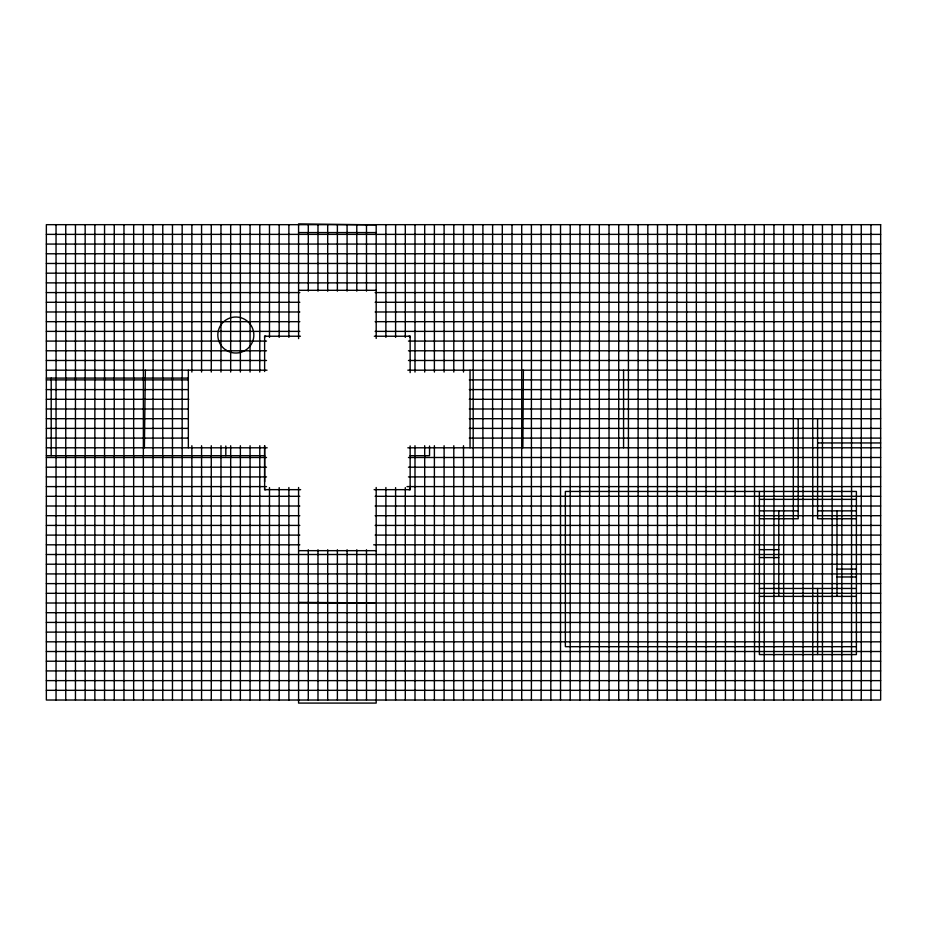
<?xml version="1.0" encoding="UTF-8"?>
<svg xmlns="http://www.w3.org/2000/svg" width="927" height="927" viewBox="0 0 927 927"><rect width="100%" height="100%" fill="white"/><g stroke="black" fill="none" stroke-linecap="round" stroke-linejoin="round"><path stroke-width="1.39" d="M264.624 481.75L264.624 445.817M264.635 488.448L264.624 489.653L300.649 489.665M410.14 337.451L410.14 336.234L374.311 336.234M522.874 447.799L523.384 370.186M144.403 447.799L145.365 370.186M408.934 336.234L410.14 336.234L410.14 372.619M265.84 489.653L264.624 489.653L264.624 445.644M298.575 232.573L376.188 232.573M46.35 234.369L880.65 234.369M46.35 244.068L880.65 244.068M46.35 253.778L880.65 253.778M46.35 263.477L880.65 263.477M46.35 273.175L880.65 273.175M46.35 282.874L880.65 282.874M298.598 290.302L376.177 290.302M46.35 292.584L299.827 292.584M375.145 292.584L880.65 292.584M46.35 302.283L299.827 302.283M375.145 302.283L880.65 302.283M46.35 311.982L299.827 311.982M375.145 311.982L880.65 311.982M46.35 321.681L299.827 321.681M375.145 321.681L880.65 321.681M46.35 331.379L299.827 331.379M375.145 331.379L880.65 331.379M300.452 336.234L264.624 336.234L264.624 371.518M46.35 341.09L266.512 341.09M408.459 341.09L880.65 341.09M46.35 350.788L266.512 350.788M408.459 350.788L880.65 350.788M46.35 360.487L266.512 360.487M408.459 360.487L880.65 360.487M46.35 370.186L267.022 370.186M407.834 370.186L880.65 370.186M46.35 378.1L188.193 378.1M46.35 379.885L188.297 379.885M469.294 379.885L880.65 379.885M46.35 389.595L188.297 389.595M469.294 389.595L880.65 389.595M46.35 399.294L188.784 399.294M469.294 399.294L880.65 399.294M46.35 408.992L188.297 408.992M469.294 408.992L880.65 408.992M46.35 418.691L188.297 418.691M469.294 418.691L880.65 418.691M46.35 428.39L188.297 428.39M469.294 428.39L880.65 428.39M46.35 438.1L188.297 438.1M469.294 438.1L880.65 438.1M817.591 442.944L880.65 442.944M46.35 447.799L267.185 447.799M407.834 447.799L880.65 447.799M46.35 455.702L264.624 455.702M410.14 455.702L429.549 455.702L429.549 446.003M46.35 457.498L266.512 457.498M408.459 457.498L880.65 457.498M46.35 467.196L266.512 467.196M408.459 467.196L880.65 467.196M46.35 476.907L266.512 476.907M408.459 476.907L880.65 476.907M46.35 486.605L266.512 486.605M407.011 486.605L880.65 486.605M374.126 489.665L410.14 489.665L410.14 445.922M46.35 496.304L299.827 496.304M375.145 496.304L880.65 496.304M759.387 499.363L856.397 499.363M46.35 506.003L299.827 506.003M375.145 506.003L880.65 506.003M759.387 510.858L798.193 510.858M817.591 510.858L856.397 510.858M46.35 515.702L299.827 515.702M375.145 515.702L880.65 515.702M759.387 518.761L798.193 518.761L798.193 418.691M856.397 518.761L817.591 518.761L817.591 418.691M46.35 525.412L299.827 525.412M375.145 525.412L880.65 525.412M46.35 535.111L299.827 535.111M375.145 535.111L880.65 535.111M46.35 544.809L299.827 544.809M373.697 544.809L880.65 544.809M759.387 549.665L778.784 549.665M298.598 550.673L376.177 550.673M46.35 554.508L880.65 554.508M759.387 557.567L778.784 557.567M46.35 564.207L880.65 564.207M837 569.062L856.397 569.062M46.35 573.917L880.65 573.917M837 576.965L856.397 576.965M46.35 583.616L880.65 583.616M759.387 588.46L856.397 588.46M46.35 593.315L880.65 593.315M759.387 596.374L856.397 596.374M46.35 603.013L880.65 603.013M46.35 612.712L880.65 612.712M46.35 622.423L880.65 622.423M46.35 632.121L880.65 632.121M46.35 641.82L880.65 641.82M856.397 646.675L565.366 646.675L565.366 491.449L856.397 491.449L856.397 654.578L759.387 654.578L759.387 491.449M46.35 651.519L880.65 651.519M46.35 661.218L880.65 661.218M46.35 670.928L880.65 670.928M46.35 680.627L880.65 680.627M46.35 690.325L880.65 690.325M265.84 336.234L264.624 336.234L264.635 337.451M408.934 489.653L410.14 489.653L410.14 488.448M298.575 602.399L376.188 602.909M376.188 224.879L298.575 223.917L298.598 338.61M870.951 224.67L870.951 700.024M861.253 224.67L861.253 700.024M851.542 224.67L851.542 700.024M841.843 224.67L841.843 700.024M837 510.858L837 596.374M832.145 224.67L832.145 700.024M822.446 224.67L822.446 700.024M817.591 588.46L817.591 654.578M812.747 224.67L812.747 700.024M803.037 224.67L803.037 700.024M793.338 224.67L793.338 700.024M783.639 224.67L783.639 700.024M778.784 510.858L778.784 596.374M773.941 224.67L773.941 700.024M764.23 224.67L764.23 700.024M754.532 224.67L754.532 700.024M744.833 224.67L744.833 700.024M735.134 224.67L735.134 700.024M725.435 224.67L725.435 700.024M715.725 224.67L715.725 700.024M706.026 224.67L706.026 700.024M696.328 224.67L696.328 700.024M686.629 224.67L686.629 700.024M676.93 224.67L676.93 700.024M667.22 224.67L667.22 700.024M657.521 224.67L657.521 700.024M647.822 224.67L647.822 700.024M638.124 224.67L638.124 700.024M628.425 224.67L628.425 700.024M623.57 370.186L623.57 447.799M618.715 224.67L618.715 700.024M609.016 224.67L609.016 700.024M599.317 224.67L599.317 700.024M589.618 224.67L589.618 700.024M579.92 224.67L579.92 700.024M570.209 224.67L570.209 700.024M560.511 224.67L560.511 700.024M550.812 224.67L550.812 700.024M541.113 224.67L541.113 700.024M531.403 224.67L531.403 700.024M521.704 224.67L521.704 700.024M512.005 224.67L512.005 700.024M502.307 224.67L502.307 700.024M492.608 224.67L492.608 700.024M482.897 224.67L482.897 700.024M473.199 224.67L473.199 700.024M470.047 370.197L470.047 447.787M463.5 224.67L463.5 372.051M463.5 445.736L463.5 700.024M453.801 224.67L453.801 372.051M453.801 445.736L453.801 700.024M444.103 224.67L444.103 372.051M444.103 445.736L444.103 700.024M434.392 224.67L434.392 372.051M434.392 445.736L434.392 700.024M424.693 224.67L424.693 372.051M424.693 445.736L424.693 700.024M414.995 224.67L414.995 372.051M414.995 445.736L414.995 700.024M405.296 224.67L405.296 337.37M405.296 487.637L405.296 700.024M395.597 224.67L395.597 337.37M395.597 487.637L395.597 700.024M385.887 224.67L385.887 337.37M385.887 487.521L385.887 700.024M376.188 224.67L376.188 338.425M376.188 487.498L376.188 703.083L298.575 703.083L298.575 487.498M366.489 224.67L366.489 291.136M366.489 549.757L366.489 700.024M356.791 224.67L356.791 291.136M356.791 549.757L356.791 700.024M347.08 224.67L347.08 291.136M347.08 549.757L347.08 700.024M337.382 224.67L337.382 291.136M337.382 549.757L337.382 700.024M327.683 224.67L327.683 291.217M327.683 549.757L327.683 700.024M317.984 224.67L317.984 291.136M317.984 549.757L317.984 700.024M308.285 224.67L308.285 291.136M308.285 549.757L308.285 700.024M288.876 224.67L288.876 337.37M288.876 487.521L288.876 700.024M279.178 224.67L279.178 337.37M279.178 487.637L279.178 700.024M269.479 224.67L269.479 337.37M269.479 487.637L269.479 700.024M259.78 224.67L259.78 372.051M259.78 445.736L259.78 700.024M250.07 224.67L250.07 372.051M250.07 445.736L250.07 700.024M240.371 224.67L240.371 372.051M240.371 445.736L240.371 700.024M230.672 224.67L230.672 372.051M230.672 445.736L230.672 700.024M225.817 446.003L225.817 455.702M220.974 224.67L220.974 372.051M220.974 445.736L220.974 700.024M211.275 224.67L211.275 372.051M211.275 445.736L211.275 700.024M201.565 224.67L201.565 372.051M201.565 445.736L201.565 700.024M191.866 224.67L191.866 372.051M191.866 445.736L191.866 700.024M188.343 370.197L188.343 447.787M182.167 224.67L182.167 700.024M172.468 224.67L172.468 700.024M162.77 224.67L162.77 700.024M153.059 224.67L153.059 700.024M143.361 224.67L143.361 700.024M133.662 224.67L133.662 700.024M123.963 224.67L123.963 700.024M114.253 224.67L114.253 700.024M104.554 224.67L104.554 700.024M94.855 224.67L94.855 700.024M85.157 224.67L85.157 700.024M75.458 224.67L75.458 700.024M65.747 224.67L65.747 700.024M56.049 224.67L56.049 700.024M51.205 378.1L51.205 455.702M880.65 224.67L46.35 224.67L46.35 700.024L880.65 700.024L880.65 224.67M225.725 349.942A18.019 18.019 0 0 0 253.801 336.304A18.019 18.019 0 0 0 227.961 318.818A18.019 18.019 0 0 0 225.725 349.942"/></g></svg>
